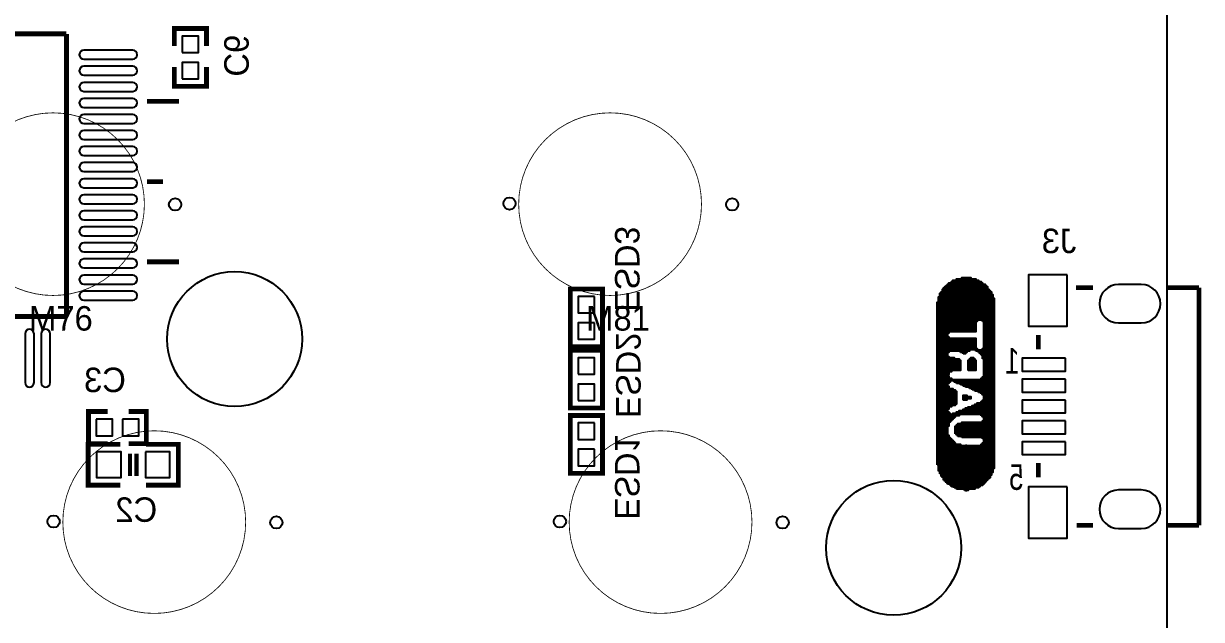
# Model space of a CAD drawing. Extents: x -2 to 189, y 0 to 85.
# Drawn here: x 151.91 to 188.55, y 35.57 to 54.12 of the extents above; entities that cross this region are included whole.
import ezdxf

# ---------------------------------------------------------------- set-up
doc = ezdxf.new("R2010")
doc.units = 0
for name, color, linetype in [('BG_OUTLINE', 254, 'CONTINUOUS'), ('BG_SILKSCREEN_BOTTOM', 140, 'CONTINUOUS'), ('BG_SILKSCREEN_TOP', 240, 'CONTINUOUS'), ('PG_SILKSCREEN_BOTTOM', 153, 'CONTINUOUS'), ('PIN_BOTTOM', 140, 'CONTINUOUS'), ('PIN_TOP', 12, 'CONTINUOUS'), ('RD_SILKSCREEN_BOTTOM', 9, 'CONTINUOUS'), ('RD_SILKSCREEN_TOP', 231, 'CONTINUOUS')]:
    doc.layers.add(name, color=color, linetype=linetype)

msp = doc.modelspace()

# ---------------------------------------------------------------- linework, layer by layer
at = {"layer": 'BG_OUTLINE'}
msp.add_lwpolyline([(150.974044, 74.600054, 0.414234), (152.174194, 75.79995), (152.174194, 79.30007, -0.414121), (152.97404, 80.099916), (183.77408, 80.099916, -0.414211), (186.274202, 77.600048), (186.274202, 67.780916, 0.315303), (186.734704, 67.123056), (187.013596, 67.02171, -0.315299), (187.474098, 66.36385), (187.474098, 17.736058, -0.3153), (187.013596, 17.078198), (186.734704, 16.976852, 0.315301), (186.274202, 16.318992), (186.274202, 7.799832, -0.414179), (183.774334, 5.299964), (150.740618, 5.299964, -0.414227)], format="xyb", dxfattribs=at)
at = {"layer": 'BG_SILKSCREEN_BOTTOM'}
for points in [[(180.932328, 44.525184), (180.932328, 46.173136), (180.972714, 46.173136), (180.972714, 44.525184)], [(180.972714, 44.525184), (180.972714, 46.173136), (181.012846, 46.173136), (181.012846, 44.525184)], [(181.012846, 44.525184), (181.012846, 46.173136), (181.052978, 46.173136), (181.052978, 44.525184)], [(181.052978, 44.525184), (181.052978, 46.173136), (181.09311, 46.173136), (181.09311, 44.525184)], [(181.09311, 44.525184), (181.09311, 46.213268), (181.133496, 46.213268), (181.133496, 44.525184)], [(181.133496, 44.525184), (181.133496, 46.213268), (181.173628, 46.213268), (181.173628, 44.525184)], [(181.173628, 44.525184), (181.173628, 46.213268), (181.21376, 46.213268), (181.21376, 44.525184)], [(181.21376, 44.525184), (181.21376, 46.213268), (181.253892, 46.213268), (181.253892, 44.525184)], [(181.253892, 44.525184), (181.253892, 46.213268), (181.294024, 46.213268), (181.294024, 44.525184)], [(181.294024, 44.525184), (181.294024, 46.213268), (181.33441, 46.213268), (181.33441, 44.525184)], [(181.33441, 44.525184), (181.33441, 46.213268), (181.374542, 46.213268), (181.374542, 44.525184)], [(181.374542, 44.525184), (181.374542, 46.173136), (181.414674, 46.173136), (181.414674, 44.525184)], [(181.414674, 44.525184), (181.414674, 46.173136), (181.454806, 46.173136), (181.454806, 44.525184)], [(181.454806, 44.525184), (181.454806, 46.173136), (181.495192, 46.173136), (181.495192, 44.525184)], [(181.495192, 44.525184), (181.495192, 46.173136), (181.535324, 46.173136), (181.535324, 44.525184)], [(180.490368, 39.98341), (180.490368, 45.851572), (180.5305, 45.851572), (180.5305, 39.98341)], [(180.490368, 39.98341), (180.490368, 45.851572), (180.5305, 45.851572), (180.5305, 39.98341)], [(180.5305, 39.903146), (180.5305, 45.891704), (180.570632, 45.891704), (180.570632, 39.903146)], [(180.5305, 39.903146), (180.5305, 45.891704), (180.570632, 45.891704), (180.570632, 39.903146)], [(180.570632, 39.86276), (180.570632, 45.931836), (180.610764, 45.931836), (180.610764, 39.86276)], [(180.570632, 39.86276), (180.570632, 45.931836), (180.610764, 45.931836), (180.610764, 39.86276)], [(180.610764, 39.822628), (180.610764, 45.972222), (180.65115, 45.972222), (180.65115, 39.822628)], [(180.610764, 39.822628), (180.610764, 45.972222), (180.65115, 45.972222), (180.65115, 39.822628)], [(180.65115, 44.485052), (180.65115, 46.012354), (180.691282, 46.012354), (180.691282, 44.485052)], [(180.691282, 44.525184), (180.691282, 46.052486), (180.731414, 46.052486), (180.731414, 44.525184)], [(180.731414, 44.525184), (180.731414, 46.052486), (180.771546, 46.052486), (180.771546, 44.525184)], [(180.771546, 44.525184), (180.771546, 46.092618), (180.811932, 46.092618), (180.811932, 44.525184)], [(180.811932, 44.525184), (180.811932, 46.133004), (180.852064, 46.133004), (180.852064, 44.525184)], [(180.852064, 44.525184), (180.852064, 46.133004), (180.892196, 46.133004), (180.892196, 44.525184)], [(180.892196, 44.525184), (180.892196, 46.133004), (180.932328, 46.133004), (180.932328, 44.525184)], [(181.535324, 44.846748), (181.535324, 46.133004), (181.575456, 46.133004), (181.575456, 44.846748)], [(181.575456, 44.88688), (181.575456, 46.133004), (181.615588, 46.133004), (181.615588, 44.88688)], [(181.615588, 44.88688), (181.615588, 46.092618), (181.655974, 46.092618), (181.655974, 44.88688)], [(181.655974, 44.88688), (181.655974, 46.092618), (181.696106, 46.092618), (181.696106, 44.88688)], [(181.696106, 44.88688), (181.696106, 46.052486), (181.736238, 46.052486), (181.736238, 44.88688)], [(181.736238, 44.846748), (181.736238, 46.012354), (181.77637, 46.012354), (181.77637, 44.846748)], [(181.77637, 39.822628), (181.77637, 46.012354), (181.816756, 46.012354), (181.816756, 39.822628)], [(181.77637, 39.822628), (181.77637, 46.012354), (181.816756, 46.012354), (181.816756, 39.822628)], [(181.816756, 39.86276), (181.816756, 45.972222), (181.856888, 45.972222), (181.856888, 39.86276)], [(181.816756, 39.86276), (181.816756, 45.972222), (181.856888, 45.972222), (181.856888, 39.86276)], [(181.856888, 39.903146), (181.856888, 45.931836), (181.89702, 45.931836), (181.89702, 39.903146)], [(181.856888, 39.903146), (181.856888, 45.931836), (181.89702, 45.931836), (181.89702, 39.903146)], [(181.89702, 39.943278), (181.89702, 45.851572), (181.937152, 45.851572), (181.937152, 39.943278)], [(181.89702, 39.943278), (181.89702, 45.851572), (181.937152, 45.851572), (181.937152, 39.943278)], [(181.937152, 39.98341), (181.937152, 45.81144), (181.977284, 45.81144), (181.977284, 39.98341)], [(181.937152, 39.98341), (181.937152, 45.81144), (181.977284, 45.81144), (181.977284, 39.98341)], [(180.329586, 40.385492), (180.329586, 45.449744), (180.369718, 45.449744), (180.369718, 40.385492)], [(180.369718, 40.184324), (180.369718, 45.610272), (180.40985, 45.610272), (180.40985, 40.184324)], [(180.40985, 40.10406), (180.40985, 45.730922), (180.449982, 45.730922), (180.449982, 40.10406)], [(180.40985, 40.10406), (180.40985, 45.730922), (180.449982, 45.730922), (180.449982, 40.10406)], [(180.449982, 40.023542), (180.449982, 45.771054), (180.490368, 45.771054), (180.490368, 40.023542)], [(180.449982, 40.023542), (180.449982, 45.771054), (180.490368, 45.771054), (180.490368, 40.023542)], [(181.977284, 40.063928), (181.977284, 45.771054), (182.01767, 45.771054), (182.01767, 40.063928)], [(181.977284, 40.063928), (181.977284, 45.771054), (182.01767, 45.771054), (182.01767, 40.063928)], [(182.01767, 40.144192), (182.01767, 45.69079), (182.057802, 45.69079), (182.057802, 40.144192)], [(182.01767, 40.144192), (182.01767, 45.69079), (182.057802, 45.69079), (182.057802, 40.144192)], [(182.057802, 40.264842), (182.057802, 45.57014), (182.097934, 45.57014), (182.097934, 40.264842)], [(182.057802, 40.264842), (182.057802, 45.57014), (182.097934, 45.57014), (182.097934, 40.264842)], [(180.65115, 43.882056), (180.65115, 44.364402), (180.691282, 44.364402), (180.691282, 43.882056)], [(180.691282, 43.922188), (180.691282, 44.32427), (180.731414, 44.32427), (180.731414, 43.922188)], [(180.731414, 43.922188), (180.731414, 44.32427), (180.771546, 44.32427), (180.771546, 43.922188)], [(180.771546, 43.922188), (180.771546, 44.32427), (180.811932, 44.32427), (180.811932, 43.922188)], [(180.811932, 43.922188), (180.811932, 44.32427), (180.852064, 44.32427), (180.852064, 43.922188)], [(180.852064, 43.922188), (180.852064, 44.32427), (180.892196, 44.32427), (180.892196, 43.922188)], [(180.892196, 43.922188), (180.892196, 44.32427), (180.932328, 44.32427), (180.932328, 43.922188)], [(180.932328, 43.922188), (180.932328, 44.32427), (180.972714, 44.32427), (180.972714, 43.922188)], [(180.972714, 43.922188), (180.972714, 44.32427), (181.012846, 44.32427), (181.012846, 43.922188)], [(181.012846, 43.922188), (181.012846, 44.32427), (181.052978, 44.32427), (181.052978, 43.922188)], [(181.052978, 43.882056), (181.052978, 44.32427), (181.09311, 44.32427), (181.09311, 43.882056)], [(181.09311, 43.882056), (181.09311, 44.32427), (181.133496, 44.32427), (181.133496, 43.882056)], [(181.133496, 43.841924), (181.133496, 44.32427), (181.173628, 44.32427), (181.173628, 43.841924)], [(181.173628, 43.841924), (181.173628, 44.32427), (181.21376, 44.32427), (181.21376, 43.841924)], [(181.21376, 43.882056), (181.21376, 44.32427), (181.253892, 44.32427), (181.253892, 43.882056)], [(181.253892, 43.922188), (181.253892, 44.32427), (181.294024, 44.32427), (181.294024, 43.922188)], [(181.294024, 43.922188), (181.294024, 44.32427), (181.33441, 44.32427), (181.33441, 43.922188)], [(181.33441, 43.962574), (181.33441, 44.32427), (181.374542, 44.32427), (181.374542, 43.962574)], [(181.374542, 43.962574), (181.374542, 44.32427), (181.414674, 44.32427), (181.414674, 43.962574)], [(181.414674, 43.962574), (181.414674, 44.32427), (181.454806, 44.32427), (181.454806, 43.962574)], [(181.454806, 43.962574), (181.454806, 44.32427), (181.495192, 44.32427), (181.495192, 43.962574)], [(181.495192, 43.962574), (181.495192, 44.32427), (181.535324, 44.32427), (181.535324, 43.962574)], [(181.535324, 43.922188), (181.535324, 44.002706), (181.575456, 44.002706), (181.575456, 43.922188)], [(181.736238, 43.681142), (181.736238, 44.002706), (181.77637, 44.002706), (181.77637, 43.681142)], [(180.65115, 43.198796), (180.65115, 43.76166), (180.691282, 43.76166), (180.691282, 43.198796)], [(180.691282, 43.279314), (180.691282, 43.721274), (180.731414, 43.721274), (180.731414, 43.279314)], [(180.731414, 43.279314), (180.731414, 43.721274), (180.771546, 43.721274), (180.771546, 43.279314)], [(180.771546, 43.319446), (180.771546, 43.721274), (180.811932, 43.721274), (180.811932, 43.319446)], [(180.811932, 43.319446), (180.811932, 43.721274), (180.852064, 43.721274), (180.852064, 43.319446)], [(180.852064, 43.319446), (180.852064, 43.681142), (180.892196, 43.681142), (180.892196, 43.319446)], [(180.892196, 43.319446), (180.892196, 43.681142), (180.932328, 43.681142), (180.932328, 43.319446)], [(180.932328, 43.319446), (180.932328, 43.681142), (180.972714, 43.681142), (180.972714, 43.319446)], [(180.972714, 43.319446), (180.972714, 43.681142), (181.012846, 43.681142), (181.012846, 43.319446)], [(181.012846, 43.319446), (181.012846, 43.64101), (181.052978, 43.64101), (181.052978, 43.319446)], [(181.294024, 43.319446), (181.294024, 43.64101), (181.33441, 43.64101), (181.33441, 43.319446)], [(181.33441, 43.319446), (181.33441, 43.681142), (181.374542, 43.681142), (181.374542, 43.319446)], [(181.374542, 43.319446), (181.374542, 43.721274), (181.414674, 43.721274), (181.414674, 43.319446)], [(181.414674, 43.319446), (181.414674, 43.721274), (181.454806, 43.721274), (181.454806, 43.319446)], [(181.454806, 43.319446), (181.454806, 43.681142), (181.495192, 43.681142), (181.495192, 43.319446)], [(181.495192, 43.319446), (181.495192, 43.64101), (181.535324, 43.64101), (181.535324, 43.319446)], [(181.575456, 43.922188), (181.575456, 43.962574), (181.615588, 43.962574), (181.615588, 43.922188)], [(181.615588, 43.882056), (181.615588, 43.962574), (181.655974, 43.962574), (181.655974, 43.882056)], [(181.655974, 43.841924), (181.655974, 43.962574), (181.696106, 43.962574), (181.696106, 43.841924)], [(181.696106, 43.801792), (181.696106, 43.962574), (181.736238, 43.962574), (181.736238, 43.801792)], [(180.65115, 42.917618), (180.65115, 43.158664), (180.691282, 43.158664), (180.691282, 42.917618)], [(180.691282, 42.95775), (180.691282, 43.078146), (180.731414, 43.078146), (180.731414, 42.95775)], [(180.731414, 42.997882), (180.731414, 43.078146), (180.771546, 43.078146), (180.771546, 42.997882)], [(180.771546, 42.997882), (180.771546, 43.038014), (180.811932, 43.038014), (180.811932, 42.997882)], [(180.811932, 42.997882), (180.811932, 43.038014), (180.852064, 43.038014), (180.852064, 42.997882)], [(180.852064, 42.95775), (180.852064, 43.038014), (180.892196, 43.038014), (180.892196, 42.95775)], [(180.892196, 42.95775), (180.892196, 43.038014), (180.932328, 43.038014), (180.932328, 42.95775)], [(180.932328, 42.917618), (180.932328, 43.038014), (180.972714, 43.038014), (180.972714, 42.917618)], [(180.972714, 42.917618), (180.972714, 43.038014), (181.012846, 43.038014), (181.012846, 42.917618)], [(181.012846, 42.917618), (181.012846, 43.038014), (181.052978, 43.038014), (181.052978, 42.917618)], [(181.052978, 42.877232), (181.052978, 43.038014), (181.09311, 43.038014), (181.09311, 42.877232)], [(181.09311, 42.877232), (181.09311, 43.038014), (181.133496, 43.038014), (181.133496, 42.877232)], [(181.133496, 42.8371), (181.133496, 43.038014), (181.173628, 43.038014), (181.173628, 42.8371)], [(181.173628, 42.8371), (181.173628, 43.038014), (181.21376, 43.038014), (181.21376, 42.8371)], [(181.21376, 42.796968), (181.21376, 43.038014), (181.253892, 43.038014), (181.253892, 42.796968)], [(181.253892, 42.796968), (181.253892, 43.038014), (181.294024, 43.038014), (181.294024, 42.796968)], [(181.294024, 42.796968), (181.294024, 43.038014), (181.33441, 43.038014), (181.33441, 42.796968)], [(181.33441, 42.756836), (181.33441, 43.038014), (181.374542, 43.038014), (181.374542, 42.756836)], [(181.374542, 42.756836), (181.374542, 43.038014), (181.414674, 43.038014), (181.414674, 42.756836)], [(181.414674, 42.71645), (181.414674, 43.038014), (181.454806, 43.038014), (181.454806, 42.71645)], [(181.454806, 42.71645), (181.454806, 43.038014), (181.495192, 43.038014), (181.495192, 42.71645)], [(181.495192, 42.676318), (181.495192, 43.038014), (181.535324, 43.038014), (181.535324, 42.676318)], [(181.535324, 42.676318), (181.535324, 43.038014), (181.575456, 43.038014), (181.575456, 42.676318)], [(181.575456, 42.676318), (181.575456, 43.038014), (181.615588, 43.038014), (181.615588, 42.676318)], [(181.615588, 42.636186), (181.615588, 43.038014), (181.655974, 43.038014), (181.655974, 42.636186)], [(181.655974, 42.636186), (181.655974, 43.038014), (181.696106, 43.038014), (181.696106, 42.636186)], [(181.696106, 42.596054), (181.696106, 43.078146), (181.736238, 43.078146), (181.736238, 42.596054)], [(181.736238, 42.555668), (181.736238, 43.118532), (181.77637, 43.118532), (181.77637, 42.555668)], [(180.65115, 42.113708), (180.65115, 42.8371), (180.691282, 42.8371), (180.691282, 42.113708)], [(180.691282, 42.193972), (180.691282, 42.756836), (180.731414, 42.756836), (180.731414, 42.193972)], [(180.731414, 42.193972), (180.731414, 42.756836), (180.771546, 42.756836), (180.771546, 42.193972)], [(180.771546, 42.234358), (180.771546, 42.756836), (180.811932, 42.756836), (180.811932, 42.234358)], [(180.811932, 42.234358), (180.811932, 42.71645), (180.852064, 42.71645), (180.852064, 42.234358)], [(180.852064, 42.234358), (180.852064, 42.71645), (180.892196, 42.71645), (180.892196, 42.234358)], [(180.892196, 42.27449), (180.892196, 42.676318), (180.932328, 42.676318), (180.932328, 42.27449)], [(181.133496, 42.394886), (181.133496, 42.555668), (181.173628, 42.555668), (181.173628, 42.394886)], [(181.173628, 42.394886), (181.173628, 42.555668), (181.21376, 42.555668), (181.21376, 42.394886)], [(181.21376, 42.394886), (181.21376, 42.555668), (181.253892, 42.555668), (181.253892, 42.394886)], [(181.253892, 42.435272), (181.253892, 42.515536), (181.294024, 42.515536), (181.294024, 42.435272)], [(181.294024, 42.435272), (181.294024, 42.515536), (181.33441, 42.515536), (181.33441, 42.435272)], [(181.33441, 42.435272), (181.33441, 42.515536), (181.374542, 42.515536), (181.374542, 42.435272)], [(181.21376, 41.952926), (181.21376, 42.15384), (181.253892, 42.15384), (181.253892, 41.952926)], [(181.253892, 41.952926), (181.253892, 42.15384), (181.294024, 42.15384), (181.294024, 41.952926)], [(181.294024, 41.952926), (181.294024, 42.193972), (181.33441, 42.193972), (181.33441, 41.952926)], [(181.33441, 41.952926), (181.33441, 42.193972), (181.374542, 42.193972), (181.374542, 41.952926)], [(181.374542, 41.952926), (181.374542, 42.193972), (181.414674, 42.193972), (181.414674, 41.952926)], [(181.414674, 41.952926), (181.414674, 42.234358), (181.454806, 42.234358), (181.454806, 41.952926)], [(181.454806, 41.952926), (181.454806, 42.234358), (181.495192, 42.234358), (181.495192, 41.952926)], [(181.495192, 41.952926), (181.495192, 42.27449), (181.535324, 42.27449), (181.535324, 41.952926)], [(181.535324, 41.952926), (181.535324, 42.27449), (181.575456, 42.27449), (181.575456, 41.952926)], [(181.575456, 41.952926), (181.575456, 42.314622), (181.615588, 42.314622), (181.615588, 41.952926)], [(181.615588, 41.952926), (181.615588, 42.314622), (181.655974, 42.314622), (181.655974, 41.952926)], [(181.655974, 41.952926), (181.655974, 42.314622), (181.696106, 42.314622), (181.696106, 41.952926)], [(181.696106, 41.912794), (181.696106, 42.354754), (181.736238, 42.354754), (181.736238, 41.912794)], [(181.736238, 41.872408), (181.736238, 42.394886), (181.77637, 42.394886), (181.77637, 41.872408)], [(180.65115, 41.59123), (180.65115, 42.03319), (180.691282, 42.03319), (180.691282, 41.59123)], [(180.691282, 41.711626), (180.691282, 41.993058), (180.731414, 41.993058), (180.731414, 41.711626)], [(180.731414, 41.752012), (180.731414, 41.952926), (180.771546, 41.952926), (180.771546, 41.752012)], [(180.771546, 41.792144), (180.771546, 41.952926), (180.811932, 41.952926), (180.811932, 41.792144)], [(180.811932, 41.832276), (180.811932, 41.993058), (180.852064, 41.993058), (180.852064, 41.832276)], [(180.852064, 41.872408), (180.852064, 41.993058), (180.892196, 41.993058), (180.892196, 41.872408)], [(180.892196, 41.912794), (180.892196, 41.993058), (180.932328, 41.993058), (180.932328, 41.912794)], [(180.932328, 41.912794), (180.932328, 42.03319), (180.972714, 42.03319), (180.972714, 41.912794)], [(180.972714, 41.912794), (180.972714, 42.03319), (181.012846, 42.03319), (181.012846, 41.912794)], [(181.012846, 41.952926), (181.012846, 42.073576), (181.052978, 42.073576), (181.052978, 41.952926)], [(181.052978, 41.952926), (181.052978, 42.073576), (181.09311, 42.073576), (181.09311, 41.952926)], [(181.09311, 41.952926), (181.09311, 42.073576), (181.133496, 42.073576), (181.133496, 41.952926)], [(181.133496, 41.952926), (181.133496, 42.113708), (181.173628, 42.113708), (181.173628, 41.952926)], [(181.173628, 41.952926), (181.173628, 42.113708), (181.21376, 42.113708), (181.21376, 41.952926)], [(180.892196, 41.34993), (180.892196, 41.59123), (180.932328, 41.59123), (180.932328, 41.34993)], [(180.932328, 41.309798), (180.932328, 41.631362), (180.972714, 41.631362), (180.972714, 41.309798)], [(180.972714, 41.269666), (180.972714, 41.671494), (181.012846, 41.671494), (181.012846, 41.269666)], [(181.012846, 41.269666), (181.012846, 41.671494), (181.052978, 41.671494), (181.052978, 41.269666)], [(181.052978, 41.269666), (181.052978, 41.671494), (181.09311, 41.671494), (181.09311, 41.269666)], [(181.09311, 41.229534), (181.09311, 41.711626), (181.133496, 41.711626), (181.133496, 41.229534)], [(181.09311, 41.229534), (181.09311, 41.711626), (181.133496, 41.711626), (181.133496, 41.229534)], [(181.133496, 41.229534), (181.133496, 41.711626), (181.173628, 41.711626), (181.173628, 41.229534)], [(181.133496, 41.229534), (181.133496, 41.711626), (181.173628, 41.711626), (181.173628, 41.229534)], [(181.173628, 41.229534), (181.173628, 41.711626), (181.21376, 41.711626), (181.21376, 41.229534)], [(181.173628, 41.229534), (181.173628, 41.711626), (181.21376, 41.711626), (181.21376, 41.229534)], [(181.21376, 41.229534), (181.21376, 41.711626), (181.253892, 41.711626), (181.253892, 41.229534)], [(181.21376, 41.229534), (181.21376, 41.711626), (181.253892, 41.711626), (181.253892, 41.229534)], [(181.253892, 41.229534), (181.253892, 41.711626), (181.294024, 41.711626), (181.294024, 41.229534)], [(181.253892, 41.229534), (181.253892, 41.711626), (181.294024, 41.711626), (181.294024, 41.229534)], [(181.294024, 41.229534), (181.294024, 41.711626), (181.33441, 41.711626), (181.33441, 41.229534)], [(181.294024, 41.229534), (181.294024, 41.711626), (181.33441, 41.711626), (181.33441, 41.229534)], [(181.33441, 41.229534), (181.33441, 41.711626), (181.374542, 41.711626), (181.374542, 41.229534)], [(181.33441, 41.229534), (181.33441, 41.711626), (181.374542, 41.711626), (181.374542, 41.229534)], [(181.374542, 41.229534), (181.374542, 41.711626), (181.414674, 41.711626), (181.414674, 41.229534)], [(181.374542, 41.229534), (181.374542, 41.711626), (181.414674, 41.711626), (181.414674, 41.229534)], [(181.414674, 41.229534), (181.414674, 41.711626), (181.454806, 41.711626), (181.454806, 41.229534)], [(181.414674, 41.229534), (181.414674, 41.711626), (181.454806, 41.711626), (181.454806, 41.229534)], [(181.454806, 41.229534), (181.454806, 41.711626), (181.495192, 41.711626), (181.495192, 41.229534)], [(181.454806, 41.229534), (181.454806, 41.711626), (181.495192, 41.711626), (181.495192, 41.229534)], [(181.495192, 41.229534), (181.495192, 41.711626), (181.535324, 41.711626), (181.535324, 41.229534)], [(181.495192, 41.229534), (181.495192, 41.711626), (181.535324, 41.711626), (181.535324, 41.229534)], [(181.535324, 41.229534), (181.535324, 41.711626), (181.575456, 41.711626), (181.575456, 41.229534)], [(181.535324, 41.229534), (181.535324, 41.711626), (181.575456, 41.711626), (181.575456, 41.229534)], [(181.575456, 41.229534), (181.575456, 41.711626), (181.615588, 41.711626), (181.615588, 41.229534)], [(181.575456, 41.229534), (181.575456, 41.711626), (181.615588, 41.711626), (181.615588, 41.229534)], [(181.615588, 41.229534), (181.615588, 41.711626), (181.655974, 41.711626), (181.655974, 41.229534)], [(181.615588, 41.229534), (181.615588, 41.711626), (181.655974, 41.711626), (181.655974, 41.229534)], [(181.655974, 41.229534), (181.655974, 41.711626), (181.696106, 41.711626), (181.696106, 41.229534)], [(181.655974, 41.229534), (181.655974, 41.711626), (181.696106, 41.711626), (181.696106, 41.229534)], [(181.696106, 41.229534), (181.696106, 41.711626), (181.736238, 41.711626), (181.736238, 41.229534)], [(181.696106, 41.229534), (181.696106, 41.711626), (181.736238, 41.711626), (181.736238, 41.229534)], [(181.736238, 41.189148), (181.736238, 41.752012), (181.77637, 41.752012), (181.77637, 41.189148)], [(181.736238, 41.189148), (181.736238, 41.752012), (181.77637, 41.752012), (181.77637, 41.189148)], [(180.65115, 39.782496), (180.65115, 41.309798), (180.691282, 41.309798), (180.691282, 39.782496)], [(180.65115, 39.782496), (180.65115, 41.309798), (180.691282, 41.309798), (180.691282, 39.782496)], [(180.691282, 39.782496), (180.691282, 41.229534), (180.731414, 41.229534), (180.731414, 39.782496)], [(180.691282, 39.782496), (180.691282, 41.229534), (180.731414, 41.229534), (180.731414, 39.782496)], [(180.731414, 39.742364), (180.731414, 41.189148), (180.771546, 41.189148), (180.771546, 39.742364)], [(180.731414, 39.742364), (180.731414, 41.189148), (180.771546, 41.189148), (180.771546, 39.742364)], [(180.771546, 39.702232), (180.771546, 41.149016), (180.811932, 41.149016), (180.811932, 39.702232)], [(180.771546, 39.702232), (180.771546, 41.149016), (180.811932, 41.149016), (180.811932, 39.702232)], [(180.811932, 39.702232), (180.811932, 41.108884), (180.852064, 41.108884), (180.852064, 39.702232)], [(180.811932, 39.702232), (180.811932, 41.108884), (180.852064, 41.108884), (180.852064, 39.702232)], [(180.852064, 39.661846), (180.852064, 41.068752), (180.892196, 41.068752), (180.892196, 39.661846)], [(180.852064, 39.661846), (180.852064, 41.068752), (180.892196, 41.068752), (180.892196, 39.661846)], [(181.736238, 39.782496), (181.736238, 41.068752), (181.77637, 41.068752), (181.77637, 39.782496)], [(181.736238, 39.782496), (181.736238, 41.068752), (181.77637, 41.068752), (181.77637, 39.782496)], [(180.892196, 39.661846), (180.892196, 41.028366), (180.932328, 41.028366), (180.932328, 39.661846)], [(180.892196, 39.661846), (180.892196, 41.028366), (180.932328, 41.028366), (180.932328, 39.661846)], [(180.932328, 39.621714), (180.932328, 41.028366), (180.972714, 41.028366), (180.972714, 39.621714)], [(180.932328, 39.621714), (180.932328, 41.028366), (180.972714, 41.028366), (180.972714, 39.621714)], [(180.972714, 39.621714), (180.972714, 41.028366), (181.012846, 41.028366), (181.012846, 39.621714)], [(180.972714, 39.621714), (180.972714, 41.028366), (181.012846, 41.028366), (181.012846, 39.621714)], [(181.012846, 39.621714), (181.012846, 41.028366), (181.052978, 41.028366), (181.052978, 39.621714)], [(181.012846, 39.621714), (181.012846, 41.028366), (181.052978, 41.028366), (181.052978, 39.621714)], [(181.052978, 39.621714), (181.052978, 40.988234), (181.09311, 40.988234), (181.09311, 39.621714)], [(181.052978, 39.621714), (181.052978, 40.988234), (181.09311, 40.988234), (181.09311, 39.621714)], [(181.09311, 39.621714), (181.09311, 40.988234), (181.133496, 40.988234), (181.133496, 39.621714)], [(181.09311, 39.621714), (181.09311, 40.988234), (181.133496, 40.988234), (181.133496, 39.621714)], [(181.133496, 39.621714), (181.133496, 40.988234), (181.173628, 40.988234), (181.173628, 39.621714)], [(181.133496, 39.621714), (181.133496, 40.988234), (181.173628, 40.988234), (181.173628, 39.621714)], [(181.173628, 39.581582), (181.173628, 40.988234), (181.21376, 40.988234), (181.21376, 39.581582)], [(181.173628, 39.581582), (181.173628, 40.988234), (181.21376, 40.988234), (181.21376, 39.581582)], [(181.21376, 39.581582), (181.253892, 39.581582), (181.253892, 40.988234), (181.21376, 40.988234)], [(181.21376, 39.581582), (181.21376, 40.988234), (181.253892, 40.988234), (181.253892, 39.581582)], [(181.253892, 39.581582), (181.253892, 40.988234), (181.294024, 40.988234), (181.294024, 39.581582)], [(181.253892, 39.581582), (181.253892, 40.988234), (181.294024, 40.988234), (181.294024, 39.581582)], [(181.294024, 39.621714), (181.294024, 40.988234), (181.33441, 40.988234), (181.33441, 39.621714)], [(181.294024, 39.621714), (181.294024, 40.988234), (181.33441, 40.988234), (181.33441, 39.621714)], [(181.33441, 39.621714), (181.33441, 40.988234), (181.374542, 40.988234), (181.374542, 39.621714)], [(181.33441, 39.621714), (181.33441, 40.988234), (181.374542, 40.988234), (181.374542, 39.621714)], [(181.374542, 39.621714), (181.374542, 40.988234), (181.414674, 40.988234), (181.414674, 39.621714)], [(181.374542, 39.621714), (181.374542, 40.988234), (181.414674, 40.988234), (181.414674, 39.621714)], [(181.414674, 39.621714), (181.414674, 40.988234), (181.454806, 40.988234), (181.454806, 39.621714)], [(181.414674, 39.621714), (181.414674, 40.988234), (181.454806, 40.988234), (181.454806, 39.621714)], [(181.454806, 39.621714), (181.454806, 40.988234), (181.495192, 40.988234), (181.495192, 39.621714)], [(181.454806, 39.621714), (181.454806, 40.988234), (181.495192, 40.988234), (181.495192, 39.621714)], [(181.495192, 39.661846), (181.495192, 40.988234), (181.535324, 40.988234), (181.535324, 39.661846)], [(181.495192, 39.661846), (181.495192, 40.988234), (181.535324, 40.988234), (181.535324, 39.661846)], [(181.535324, 39.661846), (181.535324, 40.988234), (181.575456, 40.988234), (181.575456, 39.661846)], [(181.535324, 39.661846), (181.535324, 40.988234), (181.575456, 40.988234), (181.575456, 39.661846)], [(181.575456, 39.661846), (181.575456, 40.988234), (181.615588, 40.988234), (181.615588, 39.661846)], [(181.575456, 39.661846), (181.575456, 40.988234), (181.615588, 40.988234), (181.615588, 39.661846)], [(181.615588, 39.702232), (181.615588, 40.988234), (181.655974, 40.988234), (181.655974, 39.702232)], [(181.615588, 39.702232), (181.615588, 40.988234), (181.655974, 40.988234), (181.655974, 39.702232)], [(181.655974, 39.742364), (181.655974, 40.988234), (181.696106, 40.988234), (181.696106, 39.742364)], [(181.655974, 39.742364), (181.655974, 40.988234), (181.696106, 40.988234), (181.696106, 39.742364)], [(181.696106, 39.742364), (181.696106, 41.028366), (181.736238, 41.028366), (181.736238, 39.742364)], [(181.696106, 39.742364), (181.696106, 41.028366), (181.736238, 41.028366), (181.736238, 39.742364)]]:
    msp.add_lwpolyline(points, close=True, dxfattribs=at)
at = {"layer": 'BG_SILKSCREEN_TOP', "const_width": 0.0254}
for points in [[(155.66771, 48.50003, 1), (149.98065, 48.50003, 1), (155.66771, 48.50003)], [(172.997622, 48.50003, 1), (167.310562, 48.50003, 1), (172.997622, 48.50003)], [(158.817818, 38.599872, 1), (153.130758, 38.599872, 1), (158.817818, 38.599872)], [(174.567596, 38.599872, 1), (168.880536, 38.599872, 1), (174.567596, 38.599872)]]:
    msp.add_lwpolyline(points, format="xyb", dxfattribs=at)
at = {"layer": 'PG_SILKSCREEN_BOTTOM'}
for points, const_width in [([(145.043906, 53.803042), (153.244042, 53.803042)], 0.150114), ([(153.244042, 53.803042), (153.244042, 45.002958)], 0.150114), ([(157.599126, 53.421026), (157.599126, 53.970936), (156.598874, 53.970936), (156.598874, 53.421026)], 0.150114), ([(157.599126, 52.77104), (157.599126, 52.171092), (156.598874, 52.171092), (156.598874, 52.77104)], 0.150114), ([(155.74391, 51.70297), (156.743908, 51.70297)], 0.150114), ([(155.74391, 49.203102), (156.244036, 49.203102)], 0.150114), ([(155.74391, 46.70298), (156.743908, 46.70298)], 0.150114), ([(168.917874, 45.807884), (168.917874, 44.058078), (169.918126, 44.058078), (169.918126, 45.857922), (168.917874, 45.857922), (168.917874, 45.708062)], 0.150114), ([(184.651904, 45.900086), (185.170826, 45.900086)], 0.150114), ([(188.474096, 45.900086), (187.496196, 45.900086)], 0.150114), ([(188.474096, 45.900086), (188.474096, 38.50005)], 0.150114), ([(153.244042, 45.002958), (144.443958, 45.002958)], 0.150114), ([(183.474106, 43.982386), (183.474106, 44.42714)], 0.150114), ([(169.918126, 42.203116), (169.918126, 43.952922), (168.917874, 43.952922), (168.917874, 42.153078), (169.918126, 42.153078), (169.918126, 42.302938)], 0.150114), ([(154.529028, 41.044876), (153.92908, 41.044876), (153.92908, 42.045128), (154.529028, 42.045128)], 0.150114), ([(155.179014, 41.044876), (155.728924, 41.044876), (155.728924, 42.045128), (155.179014, 42.045128)], 0.150114), ([(168.917874, 41.870884), (168.917874, 40.121078), (169.918126, 40.121078), (169.918126, 41.920922), (168.917874, 41.920922), (168.917874, 41.771062)], 0.150114), ([(154.92095, 39.751), (153.920952, 39.751), (153.920952, 41.021), (154.92095, 41.021)], 0.150114), ([(155.72105, 39.751), (156.721048, 39.751), (156.721048, 41.021), (155.72105, 41.021)], 0.150114), ([(155.220924, 40.035988), (155.220924, 40.736012)], 0.127), ([(155.421076, 40.035988), (155.421076, 40.736012)], 0.127), ([(183.474106, 40.438832), (183.474106, 39.99738)], 0.150114), ([(184.664604, 38.50005), (185.170826, 38.50005)], 0.150114), ([(188.474096, 38.50005), (187.496196, 38.50005)], 0.150114)]:
    msp.add_lwpolyline(points, dxfattribs=dict(at, const_width=const_width))
at = {"layer": 'PIN_BOTTOM'}
for points in [[(156.843984, 53.225954), (157.354016, 53.225954), (157.354016, 53.735986), (156.843984, 53.735986)], [(156.843984, 52.406042), (157.354016, 52.406042), (157.354016, 52.916074), (156.843984, 52.916074)], [(184.374028, 46.300009), (183.174132, 46.300009), (183.174132, 44.700063), (184.374028, 44.700063)], [(169.673016, 45.622972), (169.162984, 45.622972), (169.162984, 45.11294), (169.673016, 45.11294)], [(169.673016, 44.80306), (169.162984, 44.80306), (169.162984, 44.293028), (169.673016, 44.293028)], [(169.162984, 43.20794), (169.673016, 43.20794), (169.673016, 43.717972), (169.162984, 43.717972)], [(184.324117, 43.700065), (182.974107, 43.700065), (182.974107, 43.300015), (184.324117, 43.300015)], [(169.162984, 42.388028), (169.673016, 42.388028), (169.673016, 42.89806), (169.162984, 42.89806)], [(184.324117, 43.050079), (182.974107, 43.050079), (182.974107, 42.650029), (184.324117, 42.650029)], [(184.324117, 42.400093), (182.974107, 42.400093), (182.974107, 42.000043), (184.324117, 42.000043)], [(154.16403, 41.800018), (154.16403, 41.289986), (154.674062, 41.289986), (154.674062, 41.800018)], [(154.983942, 41.800018), (154.983942, 41.289986), (155.493974, 41.289986), (155.493974, 41.800018)], [(169.673016, 41.685972), (169.162984, 41.685972), (169.162984, 41.17594), (169.673016, 41.17594)], [(184.324117, 41.750107), (182.974107, 41.750107), (182.974107, 41.350057), (184.324117, 41.350057)], [(184.324117, 41.100121), (182.974107, 41.100121), (182.974107, 40.700071), (184.324117, 40.700071)], [(154.181048, 40.78605), (154.181048, 39.98595), (154.941016, 39.98595), (154.941016, 40.78605)], [(155.700984, 40.78605), (155.700984, 39.98595), (156.460952, 39.98595), (156.460952, 40.78605)], [(169.673016, 40.86606), (169.162984, 40.86606), (169.162984, 40.356028), (169.673016, 40.356028)], [(184.374028, 39.700073), (183.174132, 39.700073), (183.174132, 38.100127), (184.374028, 38.100127)]]:
    msp.add_lwpolyline(points, close=True, dxfattribs=at)
for points in [[(153.783919, 53.013102), (155.304109, 53.013102, 1), (155.304109, 53.29301), (153.783919, 53.29301, 1)], [(153.783919, 52.512976), (155.304109, 52.512976, 1), (155.304109, 52.792884), (153.783919, 52.792884, 1)], [(153.783919, 52.013104), (155.304109, 52.013104, 1), (155.304109, 52.293012), (153.783919, 52.293012, 1)], [(153.783919, 51.512978), (155.304109, 51.512978, 1), (155.304109, 51.792886), (153.783919, 51.792886, 1)], [(153.783919, 51.013106), (155.304109, 51.013106, 1), (155.304109, 51.293014), (153.783919, 51.293014, 1)], [(153.783919, 50.51298), (155.304109, 50.51298, 1), (155.304109, 50.792888), (153.783919, 50.792888, 1)], [(153.783919, 50.013108), (155.304109, 50.013108, 1), (155.304109, 50.293016), (153.783919, 50.293016, 1)], [(153.783919, 49.512982), (155.304109, 49.512982, 1), (155.304109, 49.79289), (153.783919, 49.79289, 1)], [(153.783919, 49.01311), (155.304109, 49.01311, 1), (155.304109, 49.293018), (153.783919, 49.293018, 1)], [(153.783919, 48.512984), (155.304109, 48.512984, 1), (155.304109, 48.792892), (153.783919, 48.792892, 1)], [(153.783919, 48.013112), (155.304109, 48.013112, 1), (155.304109, 48.29302), (153.783919, 48.29302, 1)], [(153.783919, 47.512986), (155.304109, 47.512986, 1), (155.304109, 47.792894), (153.783919, 47.792894, 1)], [(153.783919, 47.013114), (155.304109, 47.013114, 1), (155.304109, 47.293022), (153.783919, 47.293022, 1)], [(153.783919, 46.512988), (155.304109, 46.512988, 1), (155.304109, 46.792896), (153.783919, 46.792896, 1)], [(153.783919, 46.013116), (155.304109, 46.013116, 1), (155.304109, 46.293024), (153.783919, 46.293024, 1)], [(185.973974, 44.800012), (186.673998, 44.800012, 1), (186.673998, 45.999908), (185.973974, 45.999908, 1)], [(153.783919, 45.51299), (155.304109, 45.51299, 1), (155.304109, 45.792898), (153.783919, 45.792898, 1)], [(152.233884, 42.942891), (152.233884, 44.463081, 1), (151.953976, 44.463081), (151.953976, 42.942891, 1)], [(152.73401, 42.942891), (152.73401, 44.463081, 1), (152.454102, 44.463081), (152.454102, 42.942891, 1)], [(185.973974, 38.400228), (186.673998, 38.400228, 1), (186.673998, 39.600124), (185.973974, 39.600124, 1)]]:
    msp.add_lwpolyline(points, format="xyb", close=True, dxfattribs=at)
for centre in [(158.474156, 44.299886), (178.974242, 37.800026)]:
    msp.add_circle(centre, 2.099945, dxfattribs=at)
at = {"layer": 'PIN_TOP'}
for points in [[(185.973974, 44.800012), (186.673998, 44.800012, 1), (186.673998, 45.999908), (185.973974, 45.999908, 1)], [(185.973974, 38.400228), (186.673998, 38.400228, 1), (186.673998, 39.600124), (185.973974, 39.600124, 1)]]:
    msp.add_lwpolyline(points, format="xyb", close=True, dxfattribs=at)
for centre, radius in [((156.621988, 48.491394), 0.1905), ((167.02405, 48.518064), 0.1905), ((173.9519, 48.491394), 0.1905), ((158.474156, 44.299886), 2.099945), ((178.974242, 37.800026), 2.099945), ((152.844246, 38.617906), 0.1905), ((159.772096, 38.591236), 0.1905), ((168.594024, 38.617906), 0.1905), ((175.521874, 38.591236), 0.1905)]:
    msp.add_circle(centre, radius, dxfattribs=at)

# ---------------------------------------------------------------- texts
at = {"layer": 'PG_SILKSCREEN_BOTTOM', "text_generation_flag": 2, "width": 0.749841}
for s, p in [('1', (182.89016, 43.22064)), ('5', (183.01208, 39.60368))]:
    msp.add_text(s, height=0.8001, dxfattribs=at).set_placement(p)
at = {"layer": 'RD_SILKSCREEN_BOTTOM', "text_generation_flag": 2}
for s, p in [('C6', (158.15056, 52.47132)), ('ESD3', (170.307, 45.1485)), ('ESD2', (170.34256, 41.83888)), ('ESD1', (170.307, 38.6715))]:
    msp.add_text(s, height=0.762, rotation=270, dxfattribs=at).set_placement(p)
for s, p in [('J3', (184.658, 46.97476)), ('C3', (155.093162, 42.647362)), ('C2', (156.06776, 38.608))]:
    msp.add_text(s, height=0.762, dxfattribs=at).set_placement(p)
at = {"layer": 'RD_SILKSCREEN_TOP'}
for s, p in [('M76', (152.07869, 44.56303)), ('M81', (169.408602, 44.56303))]:
    msp.add_text(s, height=0.762, dxfattribs=at).set_placement(p)

doc.saveas('drawing.dxf')
